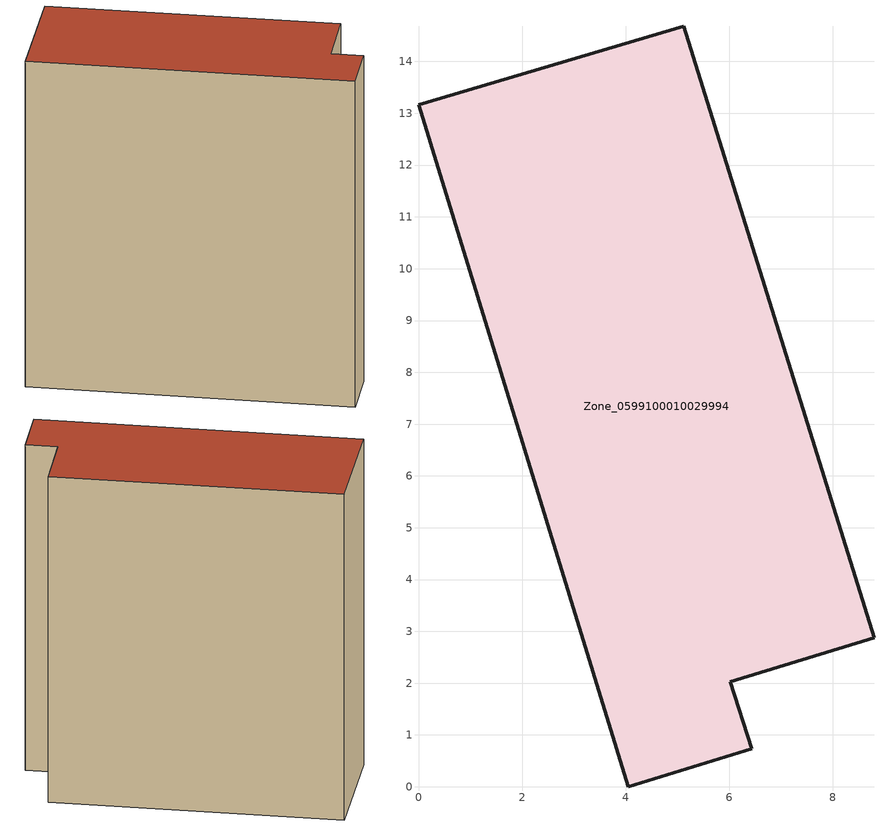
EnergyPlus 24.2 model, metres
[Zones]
Zone_0599100010029994
 floor ground (C_G): 0,13.16 5.12,14.68 8.79,2.88 6.02,2.03 6.43,0.73 4.05,0 z0
 wall outside (C_F): 4.05,0 6.43,0.73 6.02,2.03 8.79,2.88 5.12,14.68 0,13.16 4.05,0 z0:14.91
 roof outside (C_R): 5.12,14.68 0,13.16 4.05,0 6.43,0.73 6.02,2.03 8.79,2.88 z14.91
[BUILDING]
Pand.0599100010029994: North Axis=0; Terrain=City; Loads Convergence Tolerance Value=0.04; Temperature Convergence Tolerance Value=0.4; Solar Distribution=FullExterior; Maximum Number of Warmup Days=25; Minimum Number of Warmup Days=1
[Site:Location]
Rotterdam.The.Hague.AP_ZH_NLD Design_Conditions: Latitude=51.96; Longitude=4.45; Time Zone=1; Elevation=-4.5
[SITE:GROUNDTEMPERATURE:BUILDINGSURFACE]
18, 18, 18, 18, 18, 18, 18, 18, 18, 18, 18, 18
[MATERIAL] Thermal Absorptance=0.9; Solar Absorptance=0.7; Visible Absorptance=0.7
Name | Roughness | Thickness | Conductivity | Density | Specific Heat
G.TI.1946 | MediumSmooth | 0.15 | 1 | 540 | 1210
F.TI.1946 | Rough | 0.3 | 0.857143 | 1920 | 840
R.TI.1946 | MediumRough | 0.2 | 0.1 | 1500 | 1000
[CONSTRUCTION]
C_G: G.TI.1946
C_F: F.TI.1946
C_R: R.TI.1946
[ZONE]
Zone_0599100010029994: Type=1; Multiplier=1; Ceiling Height=Autocalculate; Volume=Autocalculate; Floor Area=autocalculate; Part of Total Floor Area=Yes
[ZONEINFILTRATION:DESIGNFLOWRATE]
Infil_Zone_0599100010029994: Zone or ZoneList or Space or SpaceList=Zone_0599100010029994; Schedule=AlwaysOn; Design Flow Rate Calculation Method=Flow/Area; Flow Rate per Floor Area=0.003; Constant Term Coefficient=1; Temperature Term Coefficient=0; Velocity Term Coefficient=0; Velocity Squared Term Coefficient=0
[HVACTEMPLATE:ZONE:IDEALLOADSAIRSYSTEM]
Zone_0599100010029994: Maximum Heating Supply Air Temperature=50; Minimum Cooling Supply Air Temperature=13; Maximum Heating Supply Air Humidity Ratio=0.0156; Minimum Cooling Supply Air Humidity Ratio=0.0077; Heating Limit=NoLimit; Cooling Limit=NoLimit; Dehumidification Control Type=ConstantSensibleHeatRatio; Cooling Sensible Heat Ratio=0.7; Dehumidification Setpoint=60; Humidification Control Type=None; Humidification Setpoint=30; Outdoor Air Method=None; Outdoor Air Flow Rate per Person=0.00944; Outdoor Air Flow Rate per Zone Floor Area=0; Outdoor Air Flow Rate per Zone=0; Demand Controlled Ventilation Type=None; Outdoor Air Economizer Type=NoEconomizer; Heat Recovery Type=None; Sensible Heat Recovery Effectiveness=0.7; Latent Heat Recovery Effectiveness=0.65
[ZONECONTROL:THERMOSTAT]
ThermostatControl_Zone_0599100010029994: Zone or ZoneList=Zone_0599100010029994; Control Type Schedule=DualSetpointControlType; Control 1=Thermostat_Zone_0599100010029994; Temperature Difference Between Cutout And Setpoint=0
[THERMOSTATSETPOINT:DUALSETPOINT]
Thermostat_Zone_0599100010029994: Heating Setpoint Temperature Schedule=HeatingSetpoint_Zone_0599100010029994; Cooling Setpoint Temperature Schedule=CoolingSetpoint_Zone_0599100010029994
[SCHEDULE:COMPACT]
HeatingSetpoint_Zone_0599100010029994: Through: 12/31, For: AllDays, Until: 24:00, 21
CoolingSetpoint_Zone_0599100010029994: Through: 12/31, For: AllDays, Until: 24:00, 24
DualSetpointControlType: Through: 12/31, For: AllDays, Until: 24:00, 4
AlwaysOn: Through: 12/31, For: AllDays, Until: 24:00, 1
